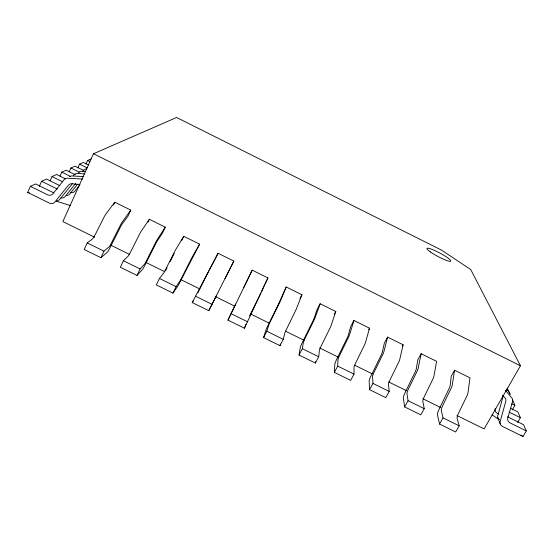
<?xml version="1.0" encoding="UTF-8"?>
<svg xmlns="http://www.w3.org/2000/svg" width="554" height="554" viewBox="0 0 554 554"><rect width="100%" height="100%" fill="white"/><g stroke="black" fill="none" stroke-linecap="round" stroke-linejoin="round"><path stroke-width="0.83" d="M334.36 372.385L337.705 366.104L337.995 359.74A4.868 0.623 -64.2 0 1 339.678 355.246L348.307 337.691A4.813 0.609 -64 0 0 349.657 334.498L353.93 320.468L369.518 328.176L365.543 342.337A4.806 0.699 -64.1 0 1 364.227 345.544L355.613 363.092A4.861 0.706 -64.3 0 0 353.992 367.614L354.02 374.123L350.661 380.39L334.36 372.385L334.81 364.227A4.841 0.616 -64.2 0 1 336.527 359.671L346.832 338.667A4.778 0.602 -64 0 0 348.362 334.928L350.71 326.541L353.93 320.468M318.709 356.762L319.367 350.578A4.875 0.526 -64.1 0 1 321.126 346.112L329.775 328.55A4.82 0.512 -63.9 0 0 331.154 325.364L335.786 311.493L320.143 303.751L316.964 309.866L314.173 318.051A4.785 0.422 -63.9 0 1 312.56 321.756L302.2 342.781A4.848 0.429 -64 0 0 300.351 347.282L299.028 355.031L315.392 363.064L318.709 356.762L302.332 348.708L303.308 342.677A4.875 0.436 -64 0 1 305.129 338.238L313.799 320.662A4.82 0.429 -63.9 0 0 315.205 317.49L320.143 303.751M315.392 363.064L315.572 361.478M454.571 370.238L452.244 385.141A4.785 1.15 -64.5 0 1 451.074 388.402L442.556 405.895A4.841 1.177 -64.8 0 0 441.282 410.562L443.041 417.889L439.557 424.066L455.672 431.981L459.176 425.825L457.105 418.346A4.841 1.26 -64.9 0 1 458.317 413.651L466.814 396.172A4.778 1.233 -64.5 0 0 467.957 392.897L469.986 377.863L454.571 370.238L451.226 376.208L450.187 385.189A4.751 1.136 -64.5 0 1 448.899 389.026L438.747 409.967A4.813 1.156 -64.8 0 0 437.431 414.69L439.557 424.066M421.144 353.708L418.173 368.32A4.792 0.976 -64.3 0 1 416.947 371.561L408.388 389.074A4.848 0.99 -64.6 0 0 406.982 393.686L408.063 400.694L404.628 406.906L420.798 414.849L424.253 408.658L422.861 401.498A4.848 1.073 -64.7 0 1 424.212 396.858L432.743 379.358A4.792 1.06 -64.4 0 0 433.948 376.111L436.621 361.36L421.144 353.708L417.841 359.712L416.373 368.5A4.764 0.963 -64.3 0 1 415.001 372.302L404.801 393.264A4.82 0.976 -64.6 0 0 403.347 397.931L404.628 406.906M403.132 344.796L399.808 359.255A4.799 0.879 -64.2 0 1 398.548 362.482L389.974 380.009A4.854 0.893 -64.5 0 0 388.493 384.587L389.206 391.422L385.792 397.654L369.56 389.677L369.144 381.11A4.827 0.796 -64.4 0 1 370.73 376.498L380.979 355.516A4.771 0.783 -64.2 0 0 382.426 351.742L384.337 343.155L387.599 337.116L403.132 344.796L402.308 346.298M283.26 339.332L285.061 332.227L296.245 309.25L301.93 294.749L286.231 286.986L278.842 303.384L266.259 329.021L263.566 337.608L279.985 345.675L283.26 339.332L266.813 331.244L268.981 324.312L280.22 301.341L286.231 286.986M279.985 345.675L280.379 343.999M506.855 390.3L507.125 389.185A4.397 4.127 -10.5 0 0 507.242 388.091M387.599 337.116L383.977 351.437A4.806 0.796 -64.2 0 1 382.689 354.657L374.095 372.191A4.861 0.81 -64.4 0 0 372.551 376.748L372.953 383.43L369.56 389.677M503.288 395.681L497.797 415.514A4.46 4.162 -9 0 0 499.016 419.551M252.195 270.151L227.964 320.115L244.446 328.217L267.949 277.942L252.195 270.151L243.635 287.748M244.446 328.217L245.928 324.27M79.956 184.711L72.29 183.748A4.681 4.439 46.1 0 0 68.364 185.292L54.839 202.058A4.674 4.404 45.3 0 1 49.431 203.131L27.7 192.425L30.387 186.324L35.664 183.942L52.561 192.28A4.605 4.349 46.4 0 0 53.676 192.667M261.71 291.189L264.84 284.105M39.299 186.421L41.585 181.269L46.501 179.046L59.846 185.638M50.123 180.826L52.028 176.546L56.626 174.468L65.628 178.928M60.033 176.082L61.792 172.135L66.099 170.189L75.247 174.718M227.964 320.115L235.651 304.028M69.229 171.823L70.94 168L74.984 166.172L83.841 170.563M77.865 167.827L79.534 164.116L83.335 162.405L88.605 165.016M85.995 164.067L87.615 160.466L91.195 158.846M456.974 415.548L484.127 428.914L520.455 365.765L470.741 269.569L441.58 250.145L176.615 117.483L93.481 153.742L62.858 221.572L94.672 237.23M87.213 242.936L84.201 249.494L100.939 257.714L107.199 252.312A4.896 0.609 -62.9 0 0 109.817 248.13L120.474 226.981A4.834 0.596 -63.1 0 1 122.552 223.456L127.856 216.413L130.792 210.111L114.803 202.203L105.814 214.114A4.875 0.693 -63 0 0 104.034 217.147L95.122 234.848A4.931 0.706 -62.9 0 1 92.463 238.933L87.213 242.936L103.972 251.177L108.889 247.015A4.931 0.616 -63 0 0 111.479 242.901L120.37 225.208A4.868 0.609 -63.1 0 1 122.122 222.168L130.792 210.111M113.508 205.015L114.803 202.203M100.939 257.714L103.972 251.177M123.41 260.733L120.35 267.25L137.018 275.442L142.371 269.611A4.889 0.415 -63.1 0 0 144.85 265.366L155.452 244.245A4.827 0.409 -63.2 0 1 157.447 240.685L162.287 233.428L165.272 227.161L149.338 219.28L141.041 231.503A4.868 0.506 -63.2 0 0 139.324 234.564L130.453 252.243A4.924 0.512 -63.1 0 1 127.932 256.384L123.41 260.733L140.1 268.939L144.296 264.438A4.917 0.422 -63.2 0 0 146.748 260.262L155.598 242.59A4.861 0.415 -63.3 0 1 157.288 239.522L165.272 227.161M148.022 222.078L149.338 219.28M137.018 275.442L140.1 268.939M260.906 292.976L259.618 295.635M159.462 278.461L156.36 284.936L172.966 293.101L178.118 285.677L199.62 244.148L183.748 236.302L175.632 249.716L163.998 272.651L159.462 278.461L176.096 286.64L180.258 280.649L191.829 257.707L199.62 244.148M181.747 240.471L183.748 236.302M172.966 293.101L176.096 286.64M233.85 261.079L208.775 310.69L192.231 302.56L218.034 253.254L233.85 261.079L225.028 278.565M214.987 259.473L218.034 253.254M208.775 310.69L216.323 295.926M249.556 315.946L259.244 296.39M198.844 290.995L208.983 270.65M165.521 270.837L167.031 267.817M170.05 261.786L174.198 253.49M197.889 292.886L198.464 291.743M265.228 283.336L267.949 277.942M263.566 337.608L266.813 331.244M209.682 269.258L214.571 260.228M299.956 298.578L301.93 294.749M299.028 355.031L302.332 348.708M334.187 314.534L335.786 311.493M368.708 329.685L369.518 328.176M512.235 409.953L514.908 405.341L512.485 399.898M517.644 422.446L520.414 417.688L517.824 411.871L510.421 408.222M502.485 395.217L504.749 397.564A4.55 4.266 -9.7 0 1 505.747 401.463L500.151 421.601A4.529 4.224 -8.8 0 0 502.353 426.338L523.018 436.517L526.3 430.908L523.523 424.683L507.464 416.753M192.231 302.56L193.554 300.4M72.491 183.582L59.707 199.419A4.598 4.335 45.5 0 1 56.702 200.957M75.642 183.499L65.164 196.462A4.508 4.259 45.7 0 1 61.058 197.889M77.768 184.032L69.7 194.004A4.439 4.197 45.9 0 1 66.792 195.486M79.554 185.361L74.797 191.241A4.356 4.127 46.1 0 1 70.822 192.619M73.336 175.763L74.111 174.87A4.529 4.293 47.2 0 1 77.145 173.416L84.914 173.838M82.74 171.214L83.488 170.355A4.37 4.155 47.6 0 1 86.424 168.942M85.766 171.539L81.514 171.311A4.453 4.231 47.4 0 0 78.529 172.744M83.723 176.594L71.882 175.95A4.612 4.37 47 0 0 69.665 176.657M82.671 179.06L67.193 178.208A4.695 4.439 46.8 0 0 64.056 179.718L52.935 193.775A4.681 4.418 46.2 0 1 47.568 194.8L30.387 186.324M27.7 192.425L29.341 192.924M56.37 201.22L70.296 205.492M195.382 296.127L211.953 304.271M231.17 313.716L247.673 321.832M337.705 366.104L354.02 374.123M372.953 383.43L389.206 391.422M408.063 400.694L424.253 408.658M443.041 417.889L459.176 425.825M41.585 181.269L57.401 189.08M509.14 412.128L520.414 417.688M498.815 414.032L497.277 413.277A4.377 4.093 -9.1 0 1 495.144 408.686M526.3 430.908L509.978 422.854A4.536 4.231 -9.5 0 1 507.762 418.18L512.575 401.47A4.557 4.266 -10.2 0 0 512 398.201L505.47 390.355M110.959 245.249L129.581 254.411M145.875 262.43L164.496 271.599M180.784 279.611L199.405 288.779M215.7 296.799L234.314 305.96M250.609 313.979L269.23 323.141M285.518 331.16L304.139 340.329M319.658 347.96L338.272 357.129M354.567 365.148L372.413 373.929M388.7 381.948L406.546 390.729M422.841 398.748L440.679 407.529M87.615 160.466L89.838 161.567M79.534 164.116L87.179 167.91M70.94 168L79.187 172.086M61.792 172.135L70.303 176.345M52.028 176.546L62.699 181.823M511.854 403.831L514.908 405.341M93.481 153.742L520.455 365.765M492.174 414.849L499.182 419.773M520.912 435.035L523.018 436.517M506.758 389.24L509.438 392.461A4.48 4.197 -10.3 0 1 510.13 394.566M507.478 388.666L509.756 393.769M497.817 417.702L500.179 423.817M430.326 251.904A13.504 1.974 28 0 0 450.374 261.322A13.504 1.974 28 0 0 435.846 251.038A13.504 1.974 28 0 0 430.326 251.904"/></g></svg>
